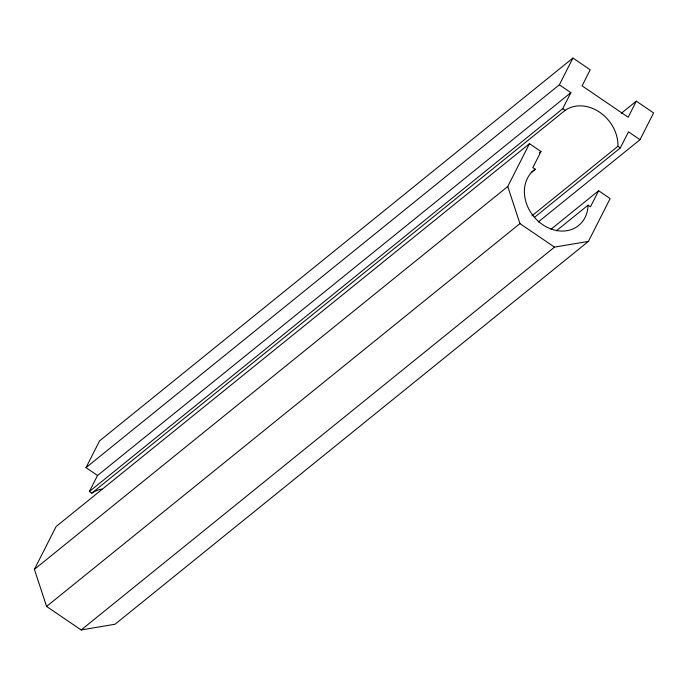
<?xml version="1.0" encoding="UTF-8"?>
<svg xmlns="http://www.w3.org/2000/svg" width="688" height="688" viewBox="0 0 688 688"><rect width="100%" height="100%" fill="white"/><g stroke="black" fill="none" stroke-linecap="round" stroke-linejoin="round"><path stroke-width="1.03" d="M34.4 569.346L56.124 526.526L529.476 143.68L541.009 151.523L532.856 167.58L535.264 169.222A35.544 29.18 51 0 0 542.66 224.658A35.544 29.18 51 0 0 588.077 205.153L590.476 206.787L598.629 190.731L610.153 198.574L588.429 241.393L115.068 624.231L81.158 629.959L46.586 606.438L34.4 569.346L507.753 186.508L529.476 143.68M86 467.642L559.353 84.805L570.877 92.648L97.524 475.485L86 467.642L99.571 440.879L572.932 58.041L590.218 69.798L582.074 85.862L628.17 117.227L636.314 101.162L653.6 112.927L640.021 139.69L538.171 222.061M101.944 489.073A35.544 29.18 51 0 0 91.779 493.176L89.371 491.542L97.524 475.485M559.353 84.805L572.932 58.041M89.371 491.542L562.732 108.704L570.877 92.648M534.361 217.451L620.352 147.911L628.497 131.847L640.021 139.69M91.779 493.176L565.132 110.338A35.544 29.18 51 0 1 599.687 112.247A35.544 29.18 51 0 1 617.944 146.269L620.352 147.911M539.332 152.874L541.009 151.523M531.153 172.542L535.264 169.222M621.29 113.322L636.314 101.162M46.586 606.438L519.939 223.6L507.753 186.508M531.953 215.817L617.944 146.269M551.036 229.216L598.629 190.731M556.351 230.807L588.077 205.153M81.158 629.959L554.511 247.121L588.429 241.393M562.732 108.704L565.132 110.338M519.939 223.6L554.511 247.121"/></g></svg>
